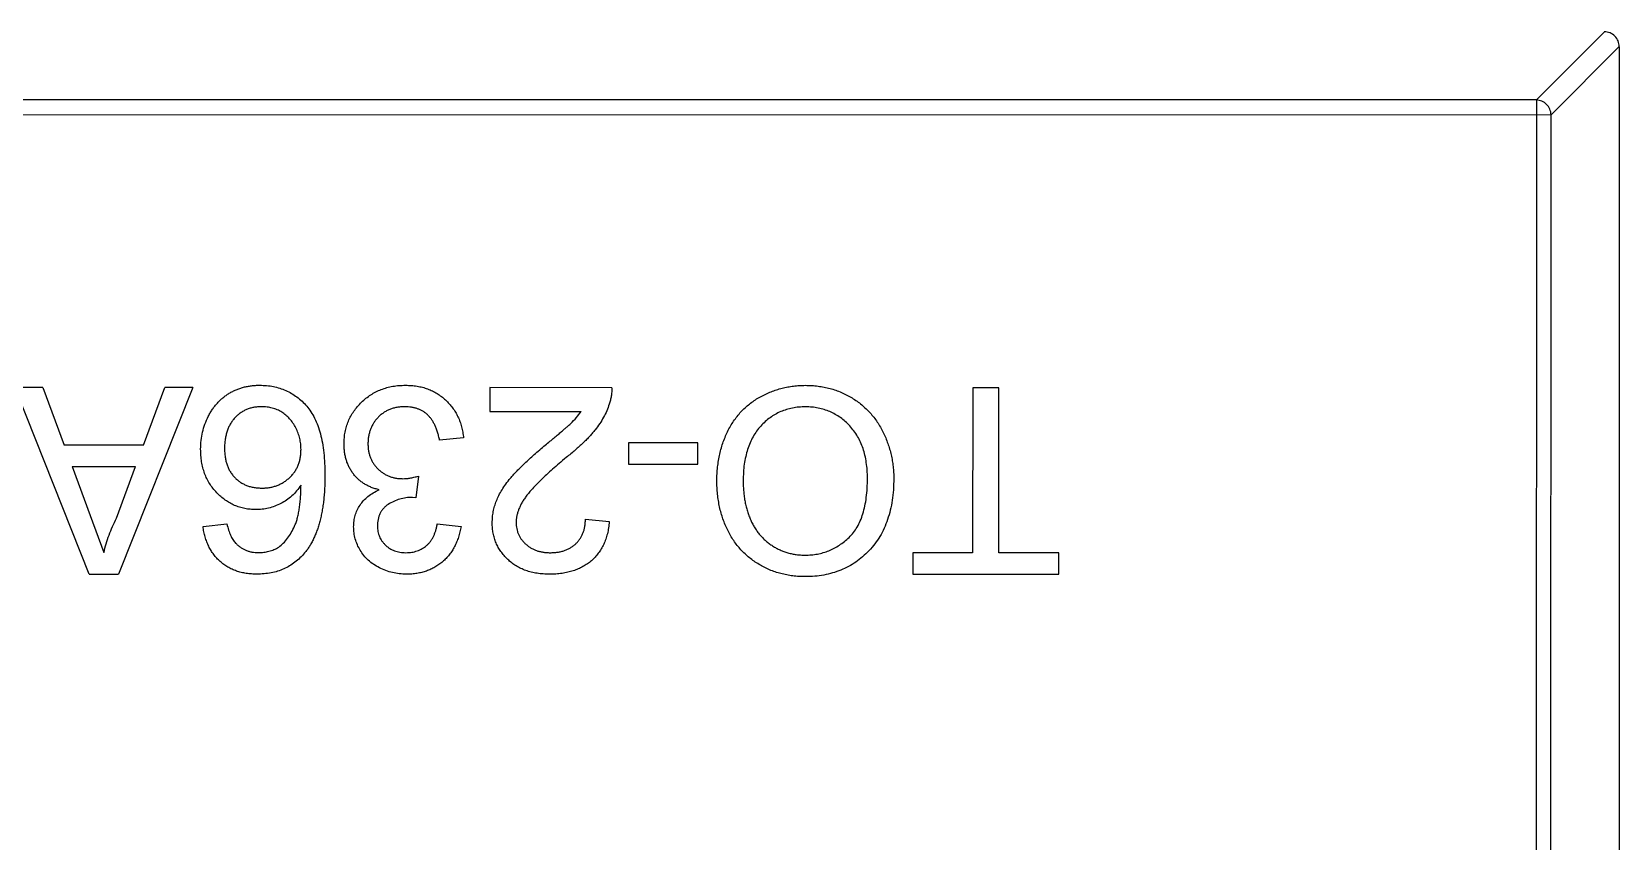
# Model space of a CAD drawing. Header units: millimetres. Extents: x 453.6 to 545.9, y 214.7 to 294.3.
# Drawn here: x 501.353 to 503.482, y 262.104 to 263.189 of the extents above; entities that cross this region are included whole.
import ezdxf

# ---------------------------------------------------------------- set-up
doc = ezdxf.new("R2010")
doc.units = ezdxf.units.MM
doc.header["$LTSCALE"] = 30.734
doc.layers.get('0').update_dxf_attribs({"linetype": 'CONTINUOUS'})

msp = doc.modelspace()

# ---------------------------------------------------------------- linework, layer by layer
at = {"linetype": 'Continuous'}
for p, q in [((503.3707, 263.0978), (503.4622, 263.1892)), ((503.4818, 263.1695), (503.3904, 263.0781)), ((503.4818, 263.1692), (503.4816, 261.5092)), ((503.3707, 263.0978), (500.593, 263.0983)), ((503.3707, 263.0978), (503.3705, 261.5806)), ((500.5733, 263.0786), (503.3904, 263.0781)), ((503.3902, 261.6003), (503.3904, 263.0781)), ((501.368, 262.7124), (501.3006, 262.7124)), ((501.4298, 262.4624), (501.3343, 262.7029)), ((501.368, 262.7124), (501.3964, 262.6354)), ((501.5688, 262.7123), (501.4695, 262.4623)), ((501.503, 262.6354), (501.5314, 262.7123)), ((501.5688, 262.7123), (501.5314, 262.7123)), ((502.1308, 262.7122), (501.9673, 262.7123)), ((501.9673, 262.7123), (501.9673, 262.6802)), ((502.6148, 262.7121), (502.6147, 262.491)), ((502.65, 262.7121), (502.6148, 262.7121)), ((502.65, 262.491), (502.65, 262.7121)), ((501.9673, 262.6802), (502.0896, 262.6802)), ((501.932, 262.645), (501.9, 262.6418)), ((502.2461, 262.6385), (502.1532, 262.6385)), ((502.1532, 262.6385), (502.1532, 262.6097)), ((502.2461, 262.6096), (502.2461, 262.6385)), ((501.503, 262.6354), (501.3964, 262.6354)), ((501.407, 262.6066), (501.4923, 262.6066)), ((501.407, 262.6066), (501.4313, 262.5409)), ((501.4667, 262.5374), (501.4923, 262.6066)), ((502.1532, 262.6097), (502.2461, 262.6096)), ((501.8714, 262.5937), (501.8681, 262.5648)), ((501.8681, 262.5648), (501.8635, 262.5652)), ((501.4313, 262.5409), (501.4496, 262.4912)), ((502.0955, 262.536), (502.1275, 262.5327)), ((501.5827, 262.5264), (501.6147, 262.5296)), ((501.8968, 262.5296), (501.9288, 262.5264)), ((502.6147, 262.491), (502.5346, 262.491)), ((502.5346, 262.491), (502.5346, 262.4622)), ((502.7301, 262.491), (502.65, 262.491)), ((502.7301, 262.4621), (502.7301, 262.491)), ((501.4298, 262.4624), (501.4695, 262.4623)), ((502.5346, 262.4622), (502.7301, 262.4621))]:
    msp.add_line(p, q, dxfattribs=at)
msp.add_arc((503.4618, 263.1692), 0.02, 359.9899, 89.9899, dxfattribs=at)
for points, knots in [([(503.3904, 263.0781), (503.3903, 263.0806), (503.3892, 263.0857), (503.3848, 263.0922), (503.3783, 263.0966), (503.3732, 263.0977), (503.3707, 263.0978)], [0, 0, 0, 0, 0.249032, 0.5, 0.750968, 1, 1, 1, 1]), ([(501.5795, 262.63), (501.5796, 262.6339), (501.5799, 262.6415), (501.5818, 262.6527), (501.585, 262.6635), (501.5888, 262.6721), (501.5923, 262.6787), (501.5953, 262.6833), (501.5985, 262.6876), (501.6018, 262.6917), (501.6055, 262.6954), (501.6094, 262.6988), (501.6135, 262.702), (501.6179, 262.7048), (501.6224, 262.7073), (501.6271, 262.7095), (501.632, 262.7114), (501.637, 262.7129), (501.6422, 262.7141), (501.6475, 262.7149), (501.653, 262.7154), (501.6567, 262.7155), (501.6585, 262.7155)], [0, 0, 0, 0, 0.088899, 0.17544, 0.261633, 0.34801, 0.390819, 0.432814, 0.473776, 0.514166, 0.554107, 0.594121, 0.63362, 0.673585, 0.71348, 0.75336, 0.792891, 0.833007, 0.873643, 0.914893, 0.95695, 1, 1, 1, 1]), ([(501.6585, 262.7155), (501.6617, 262.7154), (501.6679, 262.7153), (501.6769, 262.7139), (501.6856, 262.7117), (501.6937, 262.7086), (501.7015, 262.7047), (501.7088, 262.6999), (501.7156, 262.6941), (501.7219, 262.6875), (501.7277, 262.6799), (501.7326, 262.6711), (501.7369, 262.6612), (501.7403, 262.6502), (501.7429, 262.638), (501.7448, 262.6248), (501.7459, 262.6104), (501.7461, 262.6004), (501.7461, 262.5953)], [0, 0, 0, 0, 0.056157, 0.110133, 0.162537, 0.213912, 0.265146, 0.31651, 0.369179, 0.423123, 0.479276, 0.538691, 0.601978, 0.670125, 0.74365, 0.82281, 0.908261, 1, 1, 1, 1]), ([(501.7718, 262.6371), (501.7719, 262.6398), (501.772, 262.6451), (501.7731, 262.6528), (501.775, 262.6603), (501.7775, 262.6674), (501.7808, 262.6743), (501.7849, 262.6808), (501.7897, 262.687), (501.7951, 262.6928), (501.8011, 262.6981), (501.8075, 262.7028), (501.8144, 262.7067), (501.8216, 262.7099), (501.8292, 262.7124), (501.8372, 262.7142), (501.8456, 262.7153), (501.8514, 262.7154), (501.8543, 262.7155)], [0, 0, 0, 0, 0.063503, 0.124805, 0.18492, 0.244376, 0.303775, 0.364133, 0.425376, 0.488388, 0.551743, 0.61386, 0.67564, 0.737737, 0.800417, 0.864658, 0.930985, 1, 1, 1, 1]), ([(501.8543, 262.7155), (501.8569, 262.7154), (501.8621, 262.7153), (501.8696, 262.7143), (501.8769, 262.7129), (501.8838, 262.7107), (501.8903, 262.708), (501.8965, 262.7045), (501.9024, 262.7005), (501.9078, 262.6959), (501.9129, 262.6908), (501.9174, 262.6854), (501.9212, 262.6795), (501.9246, 262.6733), (501.9274, 262.6667), (501.9295, 262.6598), (501.9311, 262.6525), (501.9317, 262.6475), (501.932, 262.645)], [0, 0, 0, 0, 0.067794, 0.133464, 0.196934, 0.258481, 0.319787, 0.380431, 0.44099, 0.502867, 0.564806, 0.625526, 0.685604, 0.746041, 0.807347, 0.869717, 0.93379, 1, 1, 1, 1]), ([(502.1308, 262.7122), (502.1308, 262.7103), (502.1308, 262.7065), (502.1301, 262.7009), (502.1291, 262.6953), (502.128, 262.6918), (502.1274, 262.69)], [0, 0, 0, 0, 0.252643, 0.50444, 0.750407, 1, 1, 1, 1]), ([(502.2718, 262.5876), (502.2718, 262.5907), (502.2719, 262.5968), (502.2726, 262.6059), (502.2739, 262.6147), (502.2755, 262.6233), (502.2777, 262.6316), (502.2803, 262.6397), (502.2834, 262.6475), (502.2869, 262.6551), (502.2909, 262.6623), (502.2953, 262.6691), (502.3001, 262.6754), (502.3053, 262.6813), (502.3109, 262.6867), (502.317, 262.6916), (502.3234, 262.6962), (502.3301, 262.7002), (502.3372, 262.7037), (502.3444, 262.7069), (502.3517, 262.7095), (502.3592, 262.7117), (502.3668, 262.7133), (502.3745, 262.7145), (502.3824, 262.7152), (502.3877, 262.7153), (502.3904, 262.7154)], [0, 0, 0, 0, 0.04756, 0.093962, 0.139112, 0.183626, 0.227457, 0.270703, 0.313611, 0.35626, 0.398366, 0.439557, 0.480045, 0.519888, 0.559658, 0.599421, 0.639208, 0.679668, 0.72002, 0.759859, 0.79956, 0.839199, 0.878956, 0.918794, 0.959083, 1, 1, 1, 1]), ([(502.3904, 262.7154), (502.3933, 262.7153), (502.399, 262.7153), (502.4074, 262.7144), (502.4156, 262.7131), (502.4235, 262.7113), (502.4313, 262.7089), (502.4388, 262.7059), (502.446, 262.7025), (502.453, 262.6986), (502.4597, 262.6942), (502.466, 262.6894), (502.4718, 262.6842), (502.4772, 262.6785), (502.4823, 262.6726), (502.4869, 262.6662), (502.4911, 262.6595), (502.4948, 262.6523), (502.4982, 262.645), (502.501, 262.6375), (502.5035, 262.63), (502.5055, 262.6223), (502.5071, 262.6144), (502.5081, 262.6065), (502.5089, 262.5985), (502.5089, 262.5932), (502.509, 262.5905)], [0, 0, 0, 0, 0.044697, 0.088534, 0.131409, 0.173814, 0.215715, 0.257247, 0.298848, 0.340604, 0.382029, 0.42297, 0.463632, 0.504048, 0.544591, 0.584964, 0.626265, 0.667979, 0.709943, 0.751382, 0.792619, 0.833948, 0.875008, 0.916446, 0.957907, 1, 1, 1, 1]), ([(501.661, 262.6867), (501.6592, 262.6866), (501.6557, 262.6865), (501.6506, 262.6858), (501.6457, 262.6847), (501.6411, 262.683), (501.6367, 262.6809), (501.6326, 262.6783), (501.6288, 262.6753), (501.6252, 262.6717), (501.622, 262.6678), (501.6192, 262.6636), (501.6168, 262.659), (501.6149, 262.654), (501.6134, 262.6487), (501.6123, 262.6431), (501.6116, 262.6372), (501.6116, 262.6331), (501.6115, 262.631)], [0, 0, 0, 0, 0.063965, 0.124854, 0.184383, 0.242748, 0.2999, 0.357059, 0.415719, 0.475258, 0.535508, 0.596291, 0.657728, 0.721052, 0.786261, 0.853834, 0.925318, 1, 1, 1, 1]), ([(501.7141, 262.6293), (501.714, 262.6318), (501.7138, 262.6368), (501.7125, 262.6442), (501.7103, 262.6514), (501.7072, 262.6584), (501.7035, 262.6649), (501.699, 262.6706), (501.694, 262.6755), (501.6884, 262.6796), (501.6822, 262.6828), (501.6755, 262.685), (501.6684, 262.6864), (501.6635, 262.6866), (501.661, 262.6867)], [0, 0, 0, 0, 0.086177, 0.171222, 0.257573, 0.34515, 0.431508, 0.513644, 0.593539, 0.672806, 0.752058, 0.831493, 0.913823, 1, 1, 1, 1]), ([(501.8531, 262.6866), (501.8513, 262.6866), (501.8477, 262.6866), (501.8426, 262.6858), (501.8376, 262.6848), (501.833, 262.6831), (501.8286, 262.6811), (501.8246, 262.6786), (501.8207, 262.6757), (501.8173, 262.6724), (501.8141, 262.6687), (501.8113, 262.6648), (501.809, 262.6606), (501.8071, 262.6563), (501.8057, 262.6517), (501.8046, 262.647), (501.8039, 262.642), (501.8039, 262.6386), (501.8038, 262.6368)], [0, 0, 0, 0, 0.069461, 0.135658, 0.19962, 0.261651, 0.322053, 0.38234, 0.443223, 0.50493, 0.56682, 0.6276, 0.687476, 0.747351, 0.808174, 0.870133, 0.933721, 1, 1, 1, 1]), ([(501.9, 262.6418), (501.8996, 262.6437), (501.8987, 262.6474), (501.8972, 262.6527), (501.8955, 262.6577), (501.8934, 262.6622), (501.8914, 262.6663), (501.889, 262.67), (501.8864, 262.6733), (501.8837, 262.6761), (501.8807, 262.6786), (501.8774, 262.6808), (501.874, 262.6826), (501.8702, 262.684), (501.8663, 262.6852), (501.8621, 262.6861), (501.8577, 262.6866), (501.8547, 262.6866), (501.8531, 262.6866)], [0, 0, 0, 0, 0.082566, 0.15976, 0.233155, 0.301356, 0.365752, 0.426437, 0.484185, 0.539549, 0.593156, 0.647048, 0.701446, 0.757, 0.81384, 0.873058, 0.934963, 1, 1, 1, 1]), ([(502.1274, 262.69), (502.1264, 262.6871), (502.1242, 262.6811), (502.1198, 262.6725), (502.1147, 262.6639), (502.1097, 262.657), (502.1051, 262.6514), (502.1012, 262.6471), (502.097, 262.6426), (502.0923, 262.6381), (502.0872, 262.6334), (502.0818, 262.6285), (502.0759, 262.6236), (502.0719, 262.6204), (502.0698, 262.6187)], [0, 0, 0, 0, 0.100388, 0.204407, 0.310686, 0.422157, 0.480685, 0.543238, 0.6095, 0.679555, 0.753841, 0.831641, 0.913813, 1, 1, 1, 1]), ([(502.3905, 262.6865), (502.3876, 262.6865), (502.3817, 262.6863), (502.3732, 262.6851), (502.3651, 262.683), (502.3573, 262.6803), (502.35, 262.6765), (502.343, 262.6721), (502.3365, 262.6668), (502.3304, 262.6608), (502.3249, 262.654), (502.3201, 262.6465), (502.3161, 262.6382), (502.3127, 262.6294), (502.3102, 262.6198), (502.3083, 262.6096), (502.3072, 262.5987), (502.3071, 262.5912), (502.307, 262.5873)], [0, 0, 0, 0, 0.061055, 0.119545, 0.176806, 0.232956, 0.288583, 0.344667, 0.401662, 0.46054, 0.520477, 0.581213, 0.643431, 0.707961, 0.775371, 0.846414, 0.921152, 1, 1, 1, 1]), ([(502.4737, 262.5909), (502.4737, 262.5945), (502.4735, 262.6015), (502.4723, 262.6118), (502.4705, 262.6215), (502.468, 262.6306), (502.4646, 262.6391), (502.4606, 262.647), (502.4557, 262.6543), (502.4502, 262.661), (502.4441, 262.667), (502.4376, 262.6722), (502.4306, 262.6766), (502.4233, 262.6803), (502.4157, 262.6831), (502.4076, 262.6851), (502.3992, 262.6863), (502.3935, 262.6865), (502.3905, 262.6865)], [0, 0, 0, 0, 0.075964, 0.148125, 0.217201, 0.2833, 0.347202, 0.4093, 0.470426, 0.531588, 0.591739, 0.650258, 0.707303, 0.764208, 0.821148, 0.879119, 0.938423, 1, 1, 1, 1]), ([(502.0399, 262.6338), (502.0421, 262.6356), (502.0462, 262.639), (502.0522, 262.6439), (502.0575, 262.6484), (502.0623, 262.6524), (502.0665, 262.656), (502.0701, 262.6591), (502.0731, 262.6618), (502.0776, 262.6659), (502.0833, 262.6718), (502.0876, 262.6775), (502.0896, 262.6802)], [0, 0, 0, 0, 0.1242, 0.23683, 0.339495, 0.431254, 0.511455, 0.581223, 0.640495, 0.688308, 0.850333, 1, 1, 1, 1]), ([(501.6533, 262.5489), (501.6508, 262.5489), (501.6459, 262.5491), (501.6386, 262.5501), (501.6316, 262.552), (501.6248, 262.5544), (501.6185, 262.5577), (501.6123, 262.5615), (501.6065, 262.5662), (501.601, 262.5714), (501.5959, 262.5773), (501.5915, 262.5835), (501.5878, 262.5903), (501.5847, 262.5974), (501.5824, 262.605), (501.5807, 262.613), (501.5797, 262.6213), (501.5795, 262.6271), (501.5795, 262.63)], [0, 0, 0, 0, 0.061347, 0.121203, 0.179863, 0.238152, 0.296252, 0.35519, 0.415676, 0.478379, 0.541524, 0.603977, 0.666513, 0.729491, 0.79371, 0.859736, 0.928449, 1, 1, 1, 1]), ([(501.6115, 262.631), (501.6116, 262.629), (501.6116, 262.6251), (501.6123, 262.6193), (501.6133, 262.6139), (501.6148, 262.6089), (501.6167, 262.6041), (501.6191, 262.5997), (501.6219, 262.5956), (501.6251, 262.5919), (501.6286, 262.5886), (501.6325, 262.5856), (501.6367, 262.5832), (501.6412, 262.5811), (501.646, 262.5796), (501.6511, 262.5785), (501.6566, 262.5778), (501.6603, 262.5777), (501.6622, 262.5777)], [0, 0, 0, 0, 0.072229, 0.141252, 0.207439, 0.270245, 0.331238, 0.391254, 0.450152, 0.509008, 0.567734, 0.625726, 0.683708, 0.742407, 0.803094, 0.865865, 0.931379, 1, 1, 1, 1]), ([(501.6622, 262.5777), (501.664, 262.5777), (501.6675, 262.5778), (501.6726, 262.5785), (501.6775, 262.5796), (501.6823, 262.5812), (501.6868, 262.5832), (501.6911, 262.5856), (501.6952, 262.5886), (501.6991, 262.5919), (501.7026, 262.5956), (501.7057, 262.5996), (501.7082, 262.6039), (501.7105, 262.6084), (501.7121, 262.6132), (501.7132, 262.6184), (501.7139, 262.6237), (501.714, 262.6274), (501.7141, 262.6293)], [0, 0, 0, 0, 0.064812, 0.127718, 0.189086, 0.249562, 0.309738, 0.370215, 0.431085, 0.493911, 0.55657, 0.617553, 0.678119, 0.739063, 0.801665, 0.864956, 0.93089, 1, 1, 1, 1]), ([(501.8187, 262.5754), (501.8169, 262.5759), (501.8134, 262.5768), (501.8083, 262.5786), (501.8036, 262.5808), (501.7991, 262.5832), (501.7949, 262.5861), (501.791, 262.5892), (501.7875, 262.5928), (501.7842, 262.5967), (501.7813, 262.6008), (501.7788, 262.6053), (501.7766, 262.6099), (501.7748, 262.6149), (501.7735, 262.6201), (501.7725, 262.6255), (501.7719, 262.6312), (501.7718, 262.6351), (501.7718, 262.6371)], [0, 0, 0, 0, 0.065828, 0.128938, 0.190858, 0.251186, 0.310974, 0.37005, 0.429672, 0.489507, 0.549975, 0.610075, 0.670915, 0.732909, 0.796711, 0.861825, 0.929892, 1, 1, 1, 1]), ([(501.8038, 262.6368), (501.8039, 262.6352), (501.804, 262.6319), (501.8046, 262.6272), (501.8056, 262.6227), (501.8071, 262.6184), (501.8089, 262.6143), (501.8112, 262.6104), (501.8139, 262.6068), (501.817, 262.6034), (501.8204, 262.6003), (501.8241, 262.5977), (501.8279, 262.5954), (501.8321, 262.5935), (501.8364, 262.5921), (501.841, 262.591), (501.8458, 262.5904), (501.849, 262.5903), (501.8507, 262.5903)], [0, 0, 0, 0, 0.067051, 0.13118, 0.193722, 0.254499, 0.314763, 0.375117, 0.436023, 0.498297, 0.560571, 0.621619, 0.681973, 0.742853, 0.804272, 0.867473, 0.932273, 1, 1, 1, 1]), ([(501.9705, 262.5313), (501.9706, 262.5337), (501.9707, 262.5387), (501.9718, 262.5461), (501.9736, 262.5534), (501.9761, 262.5608), (501.9794, 262.5681), (501.9836, 262.5756), (501.9889, 262.5833), (501.9939, 262.5898), (501.9986, 262.5953), (502.0027, 262.5998), (502.0075, 262.6046), (502.0128, 262.6098), (502.0188, 262.6153), (502.0252, 262.6212), (502.0324, 262.6274), (502.0373, 262.6316), (502.0399, 262.6338)], [0, 0, 0, 0, 0.057945, 0.116018, 0.174826, 0.234683, 0.296827, 0.364061, 0.436192, 0.51426, 0.556976, 0.604856, 0.657675, 0.715751, 0.77884, 0.847501, 0.921228, 1, 1, 1, 1]), ([(502.0698, 262.6187), (502.0665, 262.616), (502.0604, 262.6108), (502.0516, 262.6031), (502.0436, 262.5959), (502.0365, 262.5891), (502.0302, 262.5829), (502.0248, 262.5771), (502.0201, 262.5719), (502.0162, 262.567), (502.0129, 262.5624), (502.0101, 262.5579), (502.0078, 262.5534), (502.0059, 262.549), (502.0044, 262.5446), (502.0034, 262.5402), (502.0026, 262.5359), (502.0026, 262.533), (502.0025, 262.5316)], [0, 0, 0, 0, 0.11141, 0.214526, 0.309417, 0.396087, 0.474284, 0.544374, 0.60642, 0.660582, 0.709794, 0.756451, 0.800767, 0.843168, 0.884295, 0.923885, 0.962359, 1, 1, 1, 1]), ([(501.7141, 262.5818), (501.7122, 262.5791), (501.7085, 262.5739), (501.702, 262.5671), (501.6948, 262.5614), (501.6871, 262.5568), (501.679, 262.5533), (501.6706, 262.5507), (501.662, 262.5491), (501.6562, 262.5489), (501.6533, 262.5489)], [0, 0, 0, 0, 0.13549, 0.265229, 0.390778, 0.51542, 0.638317, 0.759642, 0.878902, 1, 1, 1, 1]), ([(501.6842, 262.4986), (501.6863, 262.5003), (501.6906, 262.5038), (501.6962, 262.5104), (501.7012, 262.5181), (501.7049, 262.5252), (501.7075, 262.5316), (501.7092, 262.5371), (501.7106, 262.5431), (501.7118, 262.5498), (501.7127, 262.5569), (501.7135, 262.5647), (501.7139, 262.5731), (501.714, 262.5788), (501.7141, 262.5818)], [0, 0, 0, 0, 0.088609, 0.181893, 0.280787, 0.38702, 0.444107, 0.506454, 0.574396, 0.647656, 0.726426, 0.811458, 0.90278, 1, 1, 1, 1]), ([(501.7461, 262.5953), (501.7461, 262.5923), (501.7461, 262.5865), (501.7457, 262.578), (501.7453, 262.5698), (501.7445, 262.5618), (501.7436, 262.5542), (501.7423, 262.5469), (501.741, 262.5399), (501.7394, 262.5332), (501.7376, 262.5268), (501.7355, 262.5208), (501.7333, 262.515), (501.7309, 262.5095), (501.7282, 262.5043), (501.7253, 262.4995), (501.7223, 262.4949), (501.72, 262.4921), (501.7189, 262.4907)], [0, 0, 0, 0, 0.080034, 0.157854, 0.232564, 0.304731, 0.374384, 0.441663, 0.506048, 0.568692, 0.628715, 0.687238, 0.743227, 0.797567, 0.850239, 0.901629, 0.951067, 1, 1, 1, 1]), ([(501.7846, 262.5258), (501.7847, 262.5284), (501.7849, 262.5336), (501.7866, 262.5411), (501.7893, 262.5482), (501.7931, 262.5549), (501.7979, 262.5611), (501.8039, 262.5666), (501.8108, 262.5715), (501.816, 262.5741), (501.8187, 262.5754)], [0, 0, 0, 0, 0.121951, 0.240787, 0.35855, 0.479066, 0.601519, 0.727551, 0.859932, 1, 1, 1, 1]), ([(501.8507, 262.5903), (501.8522, 262.5903), (501.8553, 262.5904), (501.8602, 262.5911), (501.8657, 262.5922), (501.8695, 262.5932), (501.8714, 262.5937)], [0, 0, 0, 0, 0.209403, 0.444401, 0.708272, 1, 1, 1, 1]), ([(502.3902, 262.459), (502.3874, 262.459), (502.3818, 262.4591), (502.3735, 262.4599), (502.3654, 262.4612), (502.3576, 262.463), (502.3499, 262.4653), (502.3424, 262.4681), (502.3352, 262.4715), (502.3283, 262.4753), (502.3216, 262.4796), (502.3153, 262.4843), (502.3094, 262.4895), (502.3039, 262.495), (502.2989, 262.5009), (502.2942, 262.5073), (502.29, 262.514), (502.2861, 262.5212), (502.2828, 262.5286), (502.2798, 262.5363), (502.2774, 262.5442), (502.2753, 262.5524), (502.2738, 262.5609), (502.2726, 262.5696), (502.2719, 262.5785), (502.2718, 262.5845), (502.2718, 262.5876)], [0, 0, 0, 0, 0.043099, 0.085587, 0.126908, 0.167967, 0.20845, 0.249025, 0.289281, 0.33001, 0.370598, 0.410466, 0.450033, 0.489688, 0.529116, 0.569037, 0.609703, 0.650759, 0.692509, 0.734219, 0.776707, 0.819552, 0.863351, 0.907839, 0.953334, 1, 1, 1, 1]), ([(502.307, 262.5873), (502.3071, 262.5849), (502.3071, 262.58), (502.3077, 262.5729), (502.3084, 262.566), (502.3094, 262.5593), (502.3109, 262.5528), (502.3126, 262.5466), (502.3147, 262.5406), (502.317, 262.5349), (502.3197, 262.5295), (502.3226, 262.5243), (502.3259, 262.5195), (502.3294, 262.515), (502.3333, 262.5108), (502.3374, 262.507), (502.3418, 262.5034), (502.3465, 262.5002), (502.3514, 262.4972), (502.3565, 262.4947), (502.3617, 262.4926), (502.3671, 262.4909), (502.3726, 262.4895), (502.3783, 262.4885), (502.3841, 262.488), (502.388, 262.4879), (502.39, 262.4878)], [0, 0, 0, 0, 0.050852, 0.099752, 0.147438, 0.194086, 0.239171, 0.28334, 0.326577, 0.368936, 0.410572, 0.451051, 0.490877, 0.530044, 0.568937, 0.607578, 0.64642, 0.685679, 0.724799, 0.763513, 0.802173, 0.84074, 0.879649, 0.919071, 0.959098, 1, 1, 1, 1]), ([(502.39, 262.4878), (502.3928, 262.4879), (502.3984, 262.488), (502.4065, 262.4892), (502.4144, 262.491), (502.422, 262.4936), (502.4292, 262.497), (502.4361, 262.5011), (502.4428, 262.5059), (502.4492, 262.5115), (502.4551, 262.5179), (502.4601, 262.5255), (502.4643, 262.534), (502.4678, 262.5434), (502.4705, 262.5539), (502.4723, 262.5653), (502.4735, 262.5778), (502.4736, 262.5864), (502.4737, 262.5909)], [0, 0, 0, 0, 0.055943, 0.110382, 0.164048, 0.216759, 0.269601, 0.323009, 0.377581, 0.433449, 0.490922, 0.550625, 0.613117, 0.679861, 0.751358, 0.828261, 0.910795, 1, 1, 1, 1]), ([(502.509, 262.5905), (502.5089, 262.5855), (502.5087, 262.5757), (502.5071, 262.5615), (502.5045, 262.5481), (502.5009, 262.5356), (502.4962, 262.5238), (502.4906, 262.5129), (502.4837, 262.5029), (502.476, 262.4937), (502.4674, 262.4856), (502.4582, 262.4784), (502.4483, 262.4724), (502.4379, 262.4675), (502.4268, 262.4637), (502.4151, 262.461), (502.4029, 262.4593), (502.3945, 262.4591), (502.3902, 262.459)], [0, 0, 0, 0, 0.075226, 0.146575, 0.2145, 0.27953, 0.342403, 0.403496, 0.463762, 0.523864, 0.583252, 0.641302, 0.698898, 0.756295, 0.814628, 0.874325, 0.935783, 1, 1, 1, 1]), ([(501.8635, 262.5652), (501.8606, 262.5651), (501.8548, 262.5649), (501.8464, 262.563), (501.8384, 262.5601), (501.8322, 262.5567), (501.8276, 262.5535), (501.8247, 262.5505), (501.8221, 262.5474), (501.8202, 262.5439), (501.8185, 262.5401), (501.8175, 262.5359), (501.8167, 262.5315), (501.8167, 262.5285), (501.8166, 262.5269)], [0, 0, 0, 0, 0.129789, 0.254605, 0.378435, 0.50292, 0.565018, 0.624848, 0.683448, 0.742765, 0.802757, 0.86522, 0.930779, 1, 1, 1, 1]), ([(501.4496, 262.4912), (501.4506, 262.4952), (501.4525, 262.5031), (501.4565, 262.5147), (501.4611, 262.5262), (501.4649, 262.5336), (501.4667, 262.5374)], [0, 0, 0, 0, 0.247294, 0.495608, 0.746359, 1, 1, 1, 1]), ([(502.1275, 262.5327), (502.1272, 262.5299), (502.1266, 262.5245), (502.125, 262.5166), (502.1228, 262.5093), (502.1201, 262.5024), (502.1167, 262.4961), (502.1129, 262.4903), (502.1085, 262.485), (502.1036, 262.4802), (502.0981, 262.476), (502.0922, 262.4723), (502.0858, 262.4692), (502.079, 262.4666), (502.0717, 262.4647), (502.064, 262.4633), (502.0558, 262.4624), (502.0503, 262.4623), (502.0474, 262.4622)], [0, 0, 0, 0, 0.070675, 0.137493, 0.201473, 0.262869, 0.32255, 0.380737, 0.43822, 0.495487, 0.553484, 0.611346, 0.670644, 0.731587, 0.794183, 0.859445, 0.928208, 1, 1, 1, 1]), ([(502.0481, 262.4911), (502.0498, 262.4911), (502.0532, 262.4912), (502.0582, 262.4918), (502.0629, 262.4926), (502.0674, 262.494), (502.0716, 262.4956), (502.0755, 262.4977), (502.0792, 262.5001), (502.0825, 262.5029), (502.0855, 262.5061), (502.0882, 262.5095), (502.0904, 262.5132), (502.0922, 262.5172), (502.0937, 262.5215), (502.0947, 262.526), (502.0953, 262.5309), (502.0954, 262.5342), (502.0955, 262.536)], [0, 0, 0, 0, 0.070696, 0.138358, 0.20337, 0.2657, 0.327256, 0.386512, 0.445858, 0.505173, 0.56378, 0.622343, 0.680824, 0.739795, 0.800801, 0.864239, 0.930631, 1, 1, 1, 1]), ([(501.6548, 262.4623), (501.6524, 262.4624), (501.6476, 262.4624), (501.6406, 262.4633), (501.6339, 262.4646), (501.6275, 262.4664), (501.6216, 262.4689), (501.6159, 262.4718), (501.6105, 262.4753), (501.6056, 262.4793), (501.601, 262.4837), (501.5969, 262.4886), (501.5933, 262.4939), (501.5902, 262.4997), (501.5876, 262.5058), (501.5854, 262.5123), (501.5837, 262.5192), (501.583, 262.524), (501.5827, 262.5264)], [0, 0, 0, 0, 0.068499, 0.134572, 0.198208, 0.259784, 0.319951, 0.379508, 0.438814, 0.498497, 0.558182, 0.617438, 0.677522, 0.737959, 0.80033, 0.86409, 0.930622, 1, 1, 1, 1]), ([(501.6147, 262.5296), (501.6154, 262.5269), (501.6167, 262.5217), (501.6194, 262.5146), (501.6224, 262.5087), (501.6251, 262.5055), (501.6263, 262.504)], [0, 0, 0, 0, 0.299802, 0.564331, 0.796204, 1, 1, 1, 1]), ([(501.8557, 262.4623), (501.8524, 262.4624), (501.846, 262.4626), (501.8366, 262.4642), (501.8276, 262.467), (501.8191, 262.4707), (501.8112, 262.4753), (501.8042, 262.4808), (501.7982, 262.4871), (501.7933, 262.4942), (501.7895, 262.5017), (501.7866, 262.5095), (501.7849, 262.5176), (501.7847, 262.5231), (501.7846, 262.5258)], [0, 0, 0, 0, 0.092054, 0.181008, 0.26913, 0.357137, 0.443549, 0.526433, 0.607453, 0.688385, 0.767854, 0.845531, 0.922529, 1, 1, 1, 1]), ([(501.8166, 262.5269), (501.8167, 262.5256), (501.8167, 262.5231), (501.8172, 262.5195), (501.8181, 262.516), (501.8192, 262.5127), (501.8207, 262.5096), (501.8226, 262.5067), (501.8248, 262.5038), (501.8273, 262.5013), (501.83, 262.4988), (501.833, 262.4968), (501.8361, 262.495), (501.8395, 262.4936), (501.843, 262.4925), (501.8467, 262.4917), (501.8506, 262.4912), (501.8533, 262.4911), (501.8547, 262.4911)], [0, 0, 0, 0, 0.065093, 0.127304, 0.188122, 0.247131, 0.306077, 0.365678, 0.426103, 0.487841, 0.550317, 0.611805, 0.672737, 0.734883, 0.79768, 0.862475, 0.929775, 1, 1, 1, 1]), ([(501.8547, 262.4911), (501.8574, 262.4912), (501.8626, 262.4914), (501.87, 262.4933), (501.8767, 262.4963), (501.8817, 262.4999), (501.8852, 262.5033), (501.8876, 262.5061), (501.8898, 262.5093), (501.8917, 262.5128), (501.8933, 262.5166), (501.8948, 262.5206), (501.8959, 262.525), (501.8965, 262.528), (501.8968, 262.5296)], [0, 0, 0, 0, 0.127797, 0.246795, 0.362284, 0.477652, 0.536237, 0.59559, 0.656344, 0.719085, 0.784349, 0.852876, 0.924551, 1, 1, 1, 1]), ([(501.9288, 262.5264), (501.9283, 262.5239), (501.9273, 262.519), (501.9253, 262.512), (501.9229, 262.5054), (501.92, 262.4993), (501.9167, 262.4935), (501.9129, 262.4883), (501.9087, 262.4834), (501.904, 262.479), (501.899, 262.475), (501.8937, 262.4716), (501.8881, 262.4687), (501.8822, 262.4664), (501.876, 262.4645), (501.8695, 262.4632), (501.8627, 262.4624), (501.858, 262.4623), (501.8557, 262.4623)], [0, 0, 0, 0, 0.071036, 0.139343, 0.204958, 0.268332, 0.330129, 0.390664, 0.450861, 0.510587, 0.570374, 0.629455, 0.687994, 0.747581, 0.807839, 0.870034, 0.93381, 1, 1, 1, 1]), ([(502.0474, 262.4622), (502.0445, 262.4623), (502.0389, 262.4624), (502.0307, 262.4634), (502.0229, 262.4649), (502.0156, 262.4671), (502.0088, 262.4699), (502.0024, 262.4733), (501.9965, 262.4773), (501.9912, 262.482), (501.9863, 262.4871), (501.9821, 262.4925), (501.9785, 262.4982), (501.9755, 262.5042), (501.9733, 262.5106), (501.9717, 262.5172), (501.9706, 262.5241), (501.9705, 262.5289), (501.9705, 262.5313)], [0, 0, 0, 0, 0.074712, 0.145539, 0.213339, 0.278615, 0.342094, 0.40389, 0.465063, 0.526577, 0.587328, 0.64638, 0.704345, 0.761672, 0.819418, 0.878039, 0.937796, 1, 1, 1, 1]), ([(502.0025, 262.5316), (502.0026, 262.5302), (502.0026, 262.5274), (502.0033, 262.5234), (502.0042, 262.5195), (502.0056, 262.5158), (502.0074, 262.5123), (502.0096, 262.5089), (502.0122, 262.5057), (502.0151, 262.5028), (502.0184, 262.5), (502.0219, 262.4977), (502.0257, 262.4956), (502.0297, 262.4939), (502.034, 262.4927), (502.0385, 262.4918), (502.0432, 262.4912), (502.0465, 262.4911), (502.0481, 262.4911)], [0, 0, 0, 0, 0.061762, 0.121174, 0.179421, 0.236843, 0.294322, 0.353191, 0.412721, 0.474522, 0.537057, 0.599591, 0.662367, 0.725246, 0.790316, 0.857724, 0.927232, 1, 1, 1, 1]), ([(501.6263, 262.504), (501.6273, 262.503), (501.6294, 262.501), (501.6328, 262.4983), (501.6364, 262.4961), (501.6401, 262.4943), (501.6441, 262.4929), (501.6482, 262.4919), (501.6525, 262.4913), (501.6554, 262.4912), (501.6569, 262.4912)], [0, 0, 0, 0, 0.128545, 0.252818, 0.375212, 0.497113, 0.618546, 0.742222, 0.869458, 1, 1, 1, 1]), ([(501.7189, 262.4907), (501.7169, 262.4884), (501.7129, 262.484), (501.7061, 262.4782), (501.6988, 262.4732), (501.691, 262.4692), (501.6827, 262.4661), (501.6739, 262.4639), (501.6645, 262.4626), (501.6581, 262.4624), (501.6548, 262.4623)], [0, 0, 0, 0, 0.125625, 0.247619, 0.368528, 0.488104, 0.609878, 0.735382, 0.864448, 1, 1, 1, 1]), ([(501.6569, 262.4912), (501.6593, 262.4912), (501.6641, 262.4914), (501.6711, 262.4929), (501.6779, 262.4951), (501.6821, 262.4974), (501.6842, 262.4986)], [0, 0, 0, 0, 0.252584, 0.499095, 0.747119, 1, 1, 1, 1])]:
    msp.add_open_spline(points, degree=3, knots=knots, dxfattribs=at)

doc.saveas('drawing.dxf')
